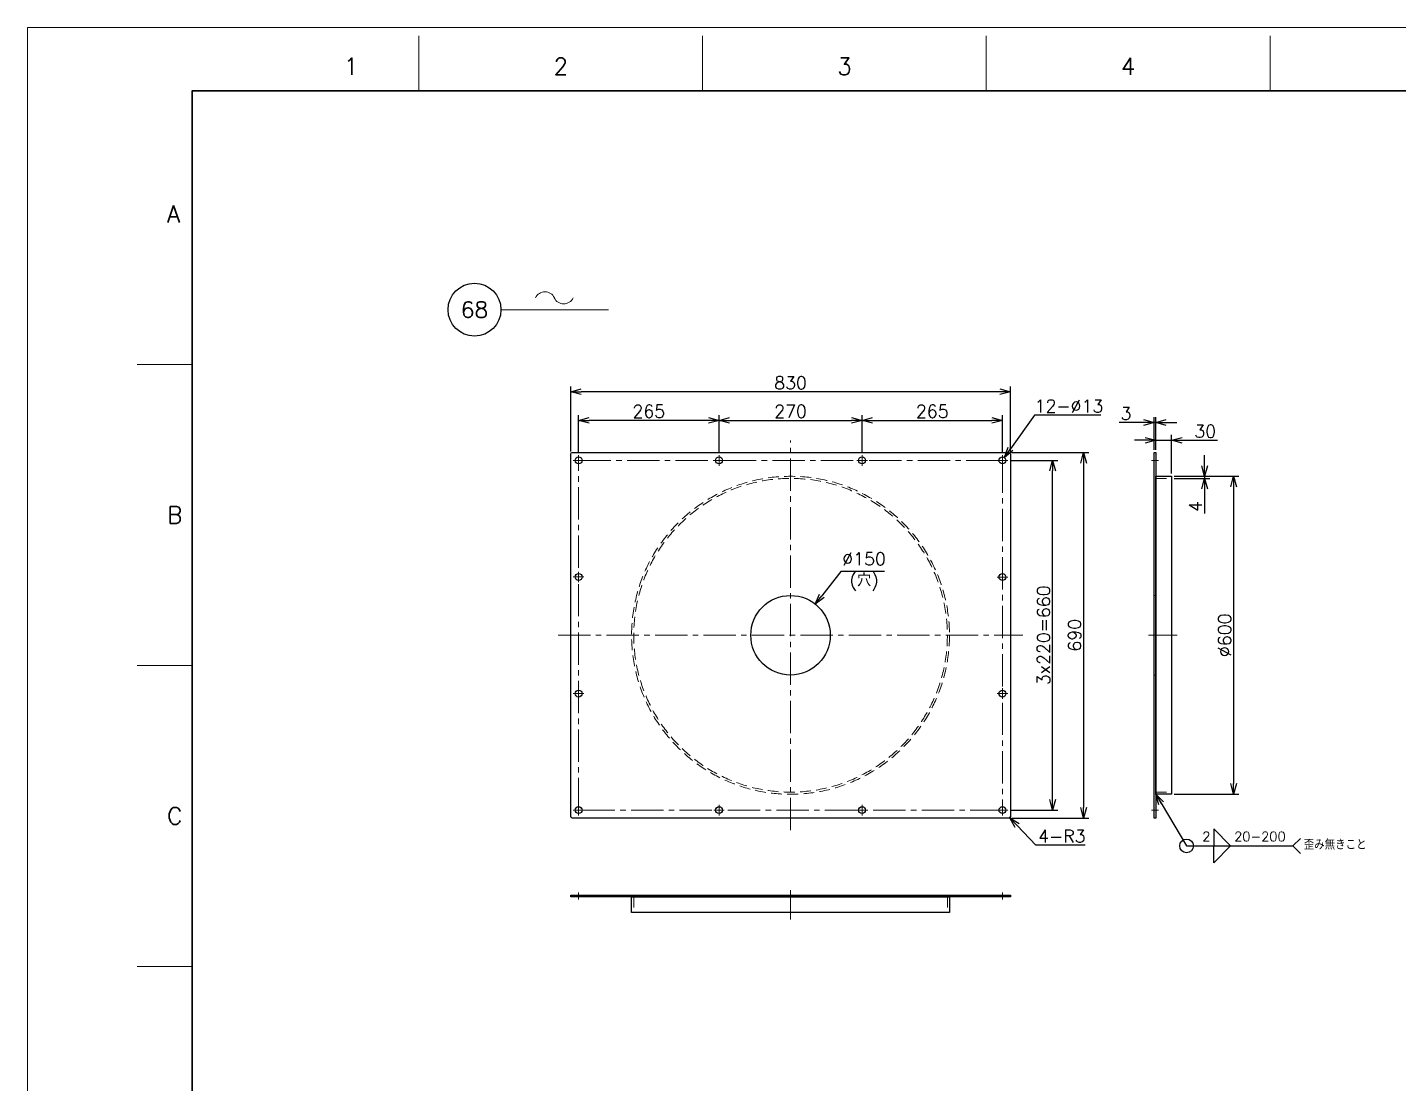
# Model space of a CAD drawing. Header units: millimetres. Extents: x 0 to 6626, y -38 to 4663.
# Drawn here: x 0 to 2588, y 2670 to 4663 of the extents above; entities that cross this region are included whole.
import ezdxf
from ezdxf import colors
from ezdxf.entities.mleader import LeaderData, LeaderLine
from ezdxf.enums import TextEntityAlignment as Align
from ezdxf.math import Vec2, Vec3

# ---------------------------------------------------------------- set-up
doc = ezdxf.new("R2010")
doc.units = ezdxf.units.MM
doc.header["$LTSCALE"] = 3.2
doc.header["$PDMODE"] = 99
doc.header["$PDSIZE"] = 1
doc.linetypes.add('CENTER2', pattern=[28.575, 19.05, -3.175, 3.175, -3.175])
doc.linetypes.add('HIDDEN', pattern=[9.525, 6.35, -3.175])
for name, color, linetype, lineweight in [('04_HIDDEN', 2, 'HIDDEN', 13), ('05_CENTER', 4, 'CENTER2', 13), ('07_TEXT', 3, 'Continuous', 13), ('08_DIM', 3, 'Continuous', 13), ('90_FRAME', 5, 'Continuous', 35)]:
    doc.layers.add(name, color=color, linetype=linetype, lineweight=lineweight)
doc.layers.add('10_DRAFT', color=8, linetype='Continuous', lineweight=0, plot=False)
doc.layers.add('91_BLANK', color=5, linetype='Continuous', lineweight=0, plot=False)
doc.styles.add('KSS_TXT', font='txt.shx', dxfattribs={"bigfont": 'extfont2.shx'})
doc.styles.add('KSS_TXT_S', font='txt.shx', dxfattribs={"height": 16, "bigfont": 'extfont2.shx'})
doc.styles.get("Standard").update_dxf_attribs({"font": 'txt.shx', "bigfont": 'extfont2.shx'})
doc.dimstyles.new('KSS_DIM', dxfattribs={"dimscale": 8, "dimtxt": 3, "dimasz": 2.5, "dimexe": 1.25, "dimexo": 0.625, "dimtad": 1, "dimdsep": 46, "dimtxsty": 'KSS_TXT', "dimblk": 'OPEN30', "dimcen": 0, "dimazin": 2, "dimtfac": 0.75, "dimtmove": 0, "dimatfit": 3, "dimldrblk": 'OPEN30', "dimfxl": 1.25, "dimtolj": 1, "dimarcsym": 0})
doc.dimstyles.new('KSS_DIM$3', dxfattribs={"dimscale": 8, "dimtxt": 3, "dimasz": 2.5, "dimexe": 1.25, "dimexo": 0.625, "dimtad": 1, "dimtih": 1, "dimtoh": 1, "dimdsep": 46, "dimtxsty": 'KSS_TXT', "dimblk": 'OPEN30', "dimcen": 0, "dimazin": 2, "dimtfac": 0.75, "dimtofl": 0, "dimtmove": 0, "dimatfit": 3, "dimldrblk": 'OPEN30', "dimfxl": 1.25, "dimtolj": 1, "dimarcsym": 0})
doc.dimstyles.new('KSS_DIM$4', dxfattribs={"dimscale": 8, "dimtxt": 3, "dimasz": 2.5, "dimexe": 1.25, "dimexo": 0.625, "dimtad": 1, "dimtih": 1, "dimtoh": 1, "dimdsep": 46, "dimtxsty": 'KSS_TXT', "dimblk": 'OPEN30', "dimcen": 0, "dimse1": 1, "dimazin": 2, "dimtfac": 0.75, "dimtofl": 0, "dimtmove": 0, "dimatfit": 3, "dimldrblk": 'OPEN30', "dimfxl": 1.25, "dimtolj": 1, "dimarcsym": 0})

# ---------------------------------------------------------------- blocks, each defined once
blk = doc.blocks.new('AM_BALLOON1')
at = {"transparency": 16777216}
blk.add_circle((0, 0), 5, dxfattribs=at)
blk.add_attdef('B_NUMBER', text='', height=3, dxfattribs=at).set_placement((0, 0), align=Align.MIDDLE_CENTER)
blk = doc.blocks.new('_OPEN')
at = {"color": 0, "linetype": 'ByBlock'}
for p, q in [((-1, 0.17), (0, 0)), ((0, 0), (-1, -0.17)), ((0, 0), (-1, 0))]:
    blk.add_line(p, q, dxfattribs=at)
blk = doc.blocks.new('p1ba05')
for centre, start, end in [((-2.95, 0.29), 24.2276, 155.5758), ((0, 1.62), 204.2276, 335.5758)]:
    blk.add_arc(centre, 1.62, start, end)
blk = doc.blocks.new('_Open30')
at = {"color": 0, "linetype": 'ByBlock', "lineweight": -2}
for p, q in [((-1, 0.27), (0, 0)), ((0, 0), (-1, -0.27)), ((0, 0), (-1, 0))]:
    blk.add_line(p, q, dxfattribs=at)
blk = doc.blocks.new('*D148')
at = {"layer": '08_DIM', "color": 0, "lineweight": -2, "transparency": 16777216}
for p, q in [((1855.4, 3846.4), (1945.1, 3846.4)), ((1935.1, 3206.4), (1935.1, 3826.4)), ((1855.4, 3186.4), (1945.1, 3186.4))]:
    blk.add_line(p, q, dxfattribs=at)
at = {"layer": 'Defpoints', "color": 0, "transparency": 16777216}
for p in [(1850.4, 3846.4), (1935.1, 3846.4), (1850.4, 3186.4)]:
    blk.add_point(p, dxfattribs=at)
at = {"layer": '08_DIM', "color": 0, "lineweight": -2, "transparency": 16777216, "xscale": 20, "yscale": 20, "zscale": 20}
for p, rotation in [((1935.1, 3846.4), 90), ((1935.1, 3186.4), 270)]:
    blk.add_blockref('_Open30', p, dxfattribs=dict(at, rotation=rotation))
at = {"layer": '08_DIM', "color": 0, "transparency": 16777216, "insert": (1918.1, 3516.4), "char_height": 24, "attachment_point": 5, "rotation": 90, "style": 'KSS_TXT'}
blk.add_mtext('\\A1;3x220=660', dxfattribs=at)
blk = doc.blocks.new('*D149')
at = {"layer": '08_DIM', "color": 0, "lineweight": -2, "transparency": 16777216}
for p, q in [((1305.4, 3861.4), (1305.4, 3931.9)), ((1325.4, 3921.9), (1555.4, 3921.9)), ((1575.4, 3861.4), (1575.4, 3931.9))]:
    blk.add_line(p, q, dxfattribs=at)
at = {"layer": 'Defpoints', "color": 0, "transparency": 16777216}
for p in [(1575.4, 3921.9), (1305.4, 3856.4), (1575.4, 3856.4)]:
    blk.add_point(p, dxfattribs=at)
at = {"layer": '08_DIM', "color": 0, "lineweight": -2, "transparency": 16777216, "xscale": 20, "yscale": 20, "zscale": 20, "rotation": 180}
blk.add_blockref('_Open30', (1305.4, 3921.9), dxfattribs=at)
at = {"layer": '08_DIM', "color": 0, "lineweight": -2, "transparency": 16777216, "xscale": 20, "yscale": 20, "zscale": 20}
blk.add_blockref('_Open30', (1575.4, 3921.9), dxfattribs=at)
at = {"layer": '08_DIM', "color": 0, "transparency": 16777216, "insert": (1440.4, 3938.9), "char_height": 24, "attachment_point": 5, "style": 'KSS_TXT'}
blk.add_mtext('\\A1;270', dxfattribs=at)
blk = doc.blocks.new('*D150')
at = {"layer": '08_DIM', "color": 0, "lineweight": -2, "transparency": 16777216}
for p, q in [((1575.4, 3861.4), (1575.4, 3931.9)), ((1595.4, 3921.9), (1820.4, 3921.9)), ((1840.4, 3861.4), (1840.4, 3931.9))]:
    blk.add_line(p, q, dxfattribs=at)
at = {"layer": 'Defpoints', "color": 0, "transparency": 16777216}
for p in [(1840.4, 3921.9), (1575.4, 3856.4), (1840.4, 3856.4)]:
    blk.add_point(p, dxfattribs=at)
at = {"layer": '08_DIM', "color": 0, "lineweight": -2, "transparency": 16777216, "xscale": 20, "yscale": 20, "zscale": 20, "rotation": 180}
blk.add_blockref('_Open30', (1575.4, 3921.9), dxfattribs=at)
at = {"layer": '08_DIM', "color": 0, "lineweight": -2, "transparency": 16777216, "xscale": 20, "yscale": 20, "zscale": 20}
blk.add_blockref('_Open30', (1840.4, 3921.9), dxfattribs=at)
at = {"layer": '08_DIM', "color": 0, "transparency": 16777216, "insert": (1707.9, 3938.9), "char_height": 24, "attachment_point": 5, "style": 'KSS_TXT'}
blk.add_mtext('\\A1;265', dxfattribs=at)
blk = doc.blocks.new('*D151')
at = {"layer": '08_DIM', "color": 0, "lineweight": -2, "transparency": 16777216}
for p, q in [((1025.4, 3863.4), (1025.4, 3985.8)), ((1855.4, 3863.4), (1855.4, 3985.8)), ((1835.4, 3975.8), (1045.4, 3975.8))]:
    blk.add_line(p, q, dxfattribs=at)
at = {"layer": 'Defpoints', "color": 0, "transparency": 16777216}
for p in [(1025.4, 3975.8), (1025.4, 3858.4), (1855.4, 3858.4)]:
    blk.add_point(p, dxfattribs=at)
at = {"layer": '08_DIM', "color": 0, "lineweight": -2, "transparency": 16777216, "xscale": 20, "yscale": 20, "zscale": 20, "rotation": 180}
blk.add_blockref('_Open30', (1025.4, 3975.8), dxfattribs=at)
at = {"layer": '08_DIM', "color": 0, "lineweight": -2, "transparency": 16777216, "xscale": 20, "yscale": 20, "zscale": 20}
blk.add_blockref('_Open30', (1855.4, 3975.8), dxfattribs=at)
at = {"layer": '08_DIM', "color": 0, "transparency": 16777216, "insert": (1440.4, 3992.8), "char_height": 24, "attachment_point": 5, "style": 'KSS_TXT'}
blk.add_mtext('\\A1;830', dxfattribs=at)
blk = doc.blocks.new('*D152')
at = {"layer": '08_DIM', "color": 0, "lineweight": -2, "transparency": 16777216}
for p, q in [((1040.4, 3861.4), (1040.4, 3931.9)), ((1285.4, 3921.9), (1060.4, 3921.9)), ((1305.4, 3861.4), (1305.4, 3931.9))]:
    blk.add_line(p, q, dxfattribs=at)
at = {"layer": 'Defpoints', "color": 0, "transparency": 16777216}
for p in [(1040.4, 3921.9), (1040.4, 3856.4), (1305.4, 3856.4)]:
    blk.add_point(p, dxfattribs=at)
at = {"layer": '08_DIM', "color": 0, "lineweight": -2, "transparency": 16777216, "xscale": 20, "yscale": 20, "zscale": 20, "rotation": 180}
blk.add_blockref('_Open30', (1040.4, 3921.9), dxfattribs=at)
at = {"layer": '08_DIM', "color": 0, "lineweight": -2, "transparency": 16777216, "xscale": 20, "yscale": 20, "zscale": 20}
blk.add_blockref('_Open30', (1305.4, 3921.9), dxfattribs=at)
at = {"layer": '08_DIM', "color": 0, "transparency": 16777216, "insert": (1172.9, 3938.9), "char_height": 24, "attachment_point": 5, "style": 'KSS_TXT'}
blk.add_mtext('\\A1;265', dxfattribs=at)
blk = doc.blocks.new('*D153')
at = {"layer": '08_DIM', "color": 0, "lineweight": -2, "transparency": 16777216}
for p, q in [((1857.4, 3861.4), (2003.6, 3861.4)), ((1993.6, 3841.4), (1993.6, 3191.4)), ((1857.4, 3171.4), (2003.6, 3171.4))]:
    blk.add_line(p, q, dxfattribs=at)
at = {"layer": 'Defpoints', "color": 0, "transparency": 16777216}
for p in [(1852.4, 3861.4), (1852.4, 3171.4), (1993.6, 3171.4)]:
    blk.add_point(p, dxfattribs=at)
at = {"layer": '08_DIM', "color": 0, "lineweight": -2, "transparency": 16777216, "xscale": 20, "yscale": 20, "zscale": 20}
for p, rotation in [((1993.6, 3861.4), 90), ((1993.6, 3171.4), 270)]:
    blk.add_blockref('_Open30', p, dxfattribs=dict(at, rotation=rotation))
at = {"layer": '08_DIM', "color": 0, "transparency": 16777216, "insert": (1976.6, 3516.4), "char_height": 24, "attachment_point": 5, "rotation": 90, "style": 'KSS_TXT'}
blk.add_mtext('\\A1;690', dxfattribs=at)
blk = doc.blocks.new('*D154')
at = {"layer": '08_DIM', "color": 0, "lineweight": -2, "transparency": 16777216}
for p, q in [((1535.6, 3636.5), (1499.4, 3590.9)), ((1617.7, 3636.5), (1535.6, 3636.5))]:
    blk.add_line(p, q, dxfattribs=at)
at = {"layer": 'Defpoints', "color": 0, "transparency": 16777216}
for p in [(1487, 3575.2), (1393.8, 3457.6)]:
    blk.add_point(p, dxfattribs=at)
at = {"layer": '08_DIM', "color": 0, "lineweight": -2, "transparency": 16777216, "xscale": 20, "yscale": 20, "zscale": 20, "rotation": 231.615256785499}
blk.add_blockref('_Open30', (1487, 3575.2), dxfattribs=at)
at = {"layer": '08_DIM', "color": 0, "transparency": 16777216, "insert": (1579.2, 3636.5), "char_height": 24, "attachment_point": 5, "style": 'KSS_TXT'}
blk.add_mtext('\\A1;%%C150\\P(穴)', dxfattribs=at)
blk = doc.blocks.new('*D155')
at = {"layer": '08_DIM', "color": 0, "lineweight": -2, "transparency": 16777216}
for p, q in [((2106.6, 3917.9), (2060.6, 3917.9)), ((2126.6, 3866.4), (2126.6, 3927.9)), ((2129.6, 3917.9), (2126.6, 3917.9)), ((2129.6, 3866.4), (2129.6, 3927.9)), ((2149.6, 3917.9), (2169.6, 3917.9))]:
    blk.add_line(p, q, dxfattribs=at)
at = {"layer": 'Defpoints', "color": 0, "transparency": 16777216}
for p in [(2126.6, 3917.9), (2126.6, 3861.4), (2129.6, 3861.4)]:
    blk.add_point(p, dxfattribs=at)
at = {"layer": '08_DIM', "color": 0, "lineweight": -2, "transparency": 16777216, "xscale": 20, "yscale": 20, "zscale": 20}
blk.add_blockref('_Open30', (2126.6, 3917.9), dxfattribs=at)
at = {"layer": '08_DIM', "color": 0, "lineweight": -2, "transparency": 16777216, "xscale": 20, "yscale": 20, "zscale": 20, "rotation": 180}
blk.add_blockref('_Open30', (2129.6, 3917.9), dxfattribs=at)
at = {"layer": '08_DIM', "color": 0, "transparency": 16777216, "insert": (2073.6, 3934.9), "char_height": 24, "attachment_point": 5, "style": 'KSS_TXT'}
blk.add_mtext('\\A1;3', dxfattribs=at)
blk = doc.blocks.new('*D156')
at = {"layer": '08_DIM', "color": 0, "lineweight": -2, "transparency": 16777216}
for p, q in [((1900.9, 3931.9), (1855.7, 3868)), ((2025.9, 3931.9), (1900.9, 3931.9))]:
    blk.add_line(p, q, dxfattribs=at)
at = {"layer": 'Defpoints', "color": 0, "transparency": 16777216}
for p in [(1836.7, 3841.1), (1844.2, 3851.7)]:
    blk.add_point(p, dxfattribs=at)
at = {"layer": '08_DIM', "color": 0, "lineweight": -2, "transparency": 16777216, "xscale": 20, "yscale": 20, "zscale": 20, "rotation": 234.730994866204}
blk.add_blockref('_Open30', (1844.2, 3851.7), dxfattribs=at)
at = {"layer": '08_DIM', "color": 0, "transparency": 16777216, "insert": (1965.9, 3948.9), "char_height": 24, "attachment_point": 5, "style": 'KSS_TXT'}
blk.add_mtext('\\A1;12-%%C13', dxfattribs=at)
blk = doc.blocks.new('*D157')
at = {"layer": '08_DIM', "color": 0, "lineweight": -2, "transparency": 16777216}
for p, q in [((1903.5, 3120.3), (1868.2, 3157.7)), ((1996.5, 3120.3), (1903.5, 3120.3))]:
    blk.add_line(p, q, dxfattribs=at)
at = {"layer": 'Defpoints', "color": 0, "transparency": 16777216}
for p in [(1852.4, 3174.4), (1854.5, 3172.2)]:
    blk.add_point(p, dxfattribs=at)
at = {"layer": '08_DIM', "color": 0, "lineweight": -2, "transparency": 16777216, "xscale": 20, "yscale": 20, "zscale": 20, "rotation": 133.3710844257537}
blk.add_blockref('_Open30', (1854.5, 3172.2), dxfattribs=at)
at = {"layer": '08_DIM', "color": 0, "transparency": 16777216, "insert": (1952.5, 3137.3), "char_height": 24, "attachment_point": 5, "style": 'KSS_TXT'}
blk.add_mtext('\\A1;\\A1;4-R3', dxfattribs=at)
blk = doc.blocks.new('*D276')
at = {"layer": '08_DIM', "color": 0, "lineweight": -2, "transparency": 16777216}
for p, q in [((2222, 3836.4), (2222, 3856.4)), ((2164.6, 3816.4), (2232, 3816.4)), ((2164.6, 3812.4), (2232, 3812.4)), ((2222, 3816.4), (2222, 3812.4)), ((2222, 3792.4), (2222, 3746.4))]:
    blk.add_line(p, q, dxfattribs=at)
at = {"layer": 'Defpoints', "color": 0, "transparency": 16777216}
for p in [(2159.6, 3816.4), (2159.6, 3812.4), (2222, 3812.4)]:
    blk.add_point(p, dxfattribs=at)
at = {"layer": '08_DIM', "color": 0, "lineweight": -2, "transparency": 16777216, "xscale": 20, "yscale": 20, "zscale": 20}
for p, rotation in [((2222, 3816.4), 270), ((2222, 3812.4), 90)]:
    blk.add_blockref('_Open30', p, dxfattribs=dict(at, rotation=rotation))
at = {"layer": '08_DIM', "color": 0, "transparency": 16777216, "insert": (2205, 3759.4), "char_height": 24, "attachment_point": 5, "rotation": 90, "style": 'KSS_TXT'}
blk.add_mtext('\\A1;4', dxfattribs=at)
blk = doc.blocks.new('*D277')
at = {"layer": '08_DIM', "color": 0, "lineweight": -2, "transparency": 16777216}
for p, q in [((2164.6, 3816.4), (2286.8, 3816.4)), ((2276.8, 3796.4), (2276.8, 3236.4)), ((2164.6, 3216.4), (2286.8, 3216.4))]:
    blk.add_line(p, q, dxfattribs=at)
at = {"layer": 'Defpoints', "color": 0, "transparency": 16777216}
for p in [(2159.6, 3816.4), (2159.6, 3216.4), (2276.8, 3216.4)]:
    blk.add_point(p, dxfattribs=at)
at = {"layer": '08_DIM', "color": 0, "lineweight": -2, "transparency": 16777216, "xscale": 20, "yscale": 20, "zscale": 20}
for p, rotation in [((2276.8, 3816.4), 90), ((2276.8, 3216.4), 270)]:
    blk.add_blockref('_Open30', p, dxfattribs=dict(at, rotation=rotation))
at = {"layer": '08_DIM', "color": 0, "transparency": 16777216, "insert": (2259.8, 3516.4), "char_height": 24, "attachment_point": 5, "rotation": 90, "style": 'KSS_TXT'}
blk.add_mtext('\\A1;\\A1;%%c600', dxfattribs=at)
blk = doc.blocks.new('*D278')
at = {"layer": '08_DIM', "color": 0, "lineweight": -2, "transparency": 16777216}
for p, q in [((2109.6, 3884.3), (2089.6, 3884.3)), ((2129.6, 3866.4), (2129.6, 3894.3)), ((2129.6, 3884.3), (2159.6, 3884.3)), ((2159.6, 3821.4), (2159.6, 3894.3)), ((2179.6, 3884.3), (2246.6, 3884.3))]:
    blk.add_line(p, q, dxfattribs=at)
at = {"layer": 'Defpoints', "color": 0, "transparency": 16777216}
for p in [(2159.6, 3884.3), (2129.6, 3861.4), (2159.6, 3816.4)]:
    blk.add_point(p, dxfattribs=at)
at = {"layer": '08_DIM', "color": 0, "lineweight": -2, "transparency": 16777216, "xscale": 20, "yscale": 20, "zscale": 20}
blk.add_blockref('_Open30', (2129.6, 3884.3), dxfattribs=at)
at = {"layer": '08_DIM', "color": 0, "lineweight": -2, "transparency": 16777216, "xscale": 20, "yscale": 20, "zscale": 20, "rotation": 180}
blk.add_blockref('_Open30', (2159.6, 3884.3), dxfattribs=at)
at = {"layer": '08_DIM', "color": 0, "transparency": 16777216, "insert": (2223.1, 3901.3), "char_height": 24, "attachment_point": 5, "style": 'KSS_TXT'}
blk.add_mtext('\\A1;30', dxfattribs=at)

msp = doc.modelspace()

# ---------------------------------------------------------------- linework, layer by layer
at = {"color": 3}
for p, q in [((2271.136, 3118.953), (2239.136, 3150.953)), ((2239.136, 3150.953), (2239.136, 3118.953)), ((2187.936, 3118.953), (2388.676, 3118.953)), ((2271.136, 3118.953), (2239.136, 3086.953)), ((2239.136, 3086.953), (2239.136, 3118.953))]:
    msp.add_line(p, q, dxfattribs=at)
at = {"color": 0}
msp.add_lwpolyline([(1028.415, 3861.384), (1852.415, 3861.384, -0.41421356), (1855.415, 3858.384), (1855.415, 3174.384, -0.41421356), (1852.415, 3171.384), (1028.415, 3171.384, -0.41421356), (1025.415, 3174.384), (1025.415, 3858.384, -0.41421356)], format="xyb", close=True, dxfattribs=at)
for points in [[(2126.638, 3171.384), (2126.638, 3861.384), (2129.638, 3861.384), (2129.638, 3171.384)], [(2129.638, 3216.384), (2129.638, 3816.384), (2159.638, 3816.384), (2159.638, 3216.384)], [(1025.415, 3025.954), (1855.415, 3025.954), (1855.415, 3022.954), (1025.415, 3022.954)], [(1140.415, 3022.954), (1740.415, 3022.954), (1740.415, 2992.954), (1140.415, 2992.954)]]:
    msp.add_lwpolyline(points, close=True, dxfattribs=at)
for centre, radius in [((1040.415, 3846.384), 6.5), ((1305.415, 3846.384), 6.5), ((1575.415, 3846.384), 6.5), ((1840.415, 3846.384), 6.5), ((1040.415, 3626.384), 6.5), ((1840.415, 3626.285), 6.5), ((1440.415, 3516.384), 75), ((1040.415, 3406.384), 6.5), ((1840.415, 3406.285), 6.5), ((1040.415, 3186.384), 6.5), ((1305.415, 3186.384), 6.5), ((1575.415, 3186.384), 6.5), ((1840.415, 3186.384), 6.5)]:
    msp.add_circle(centre, radius, dxfattribs=at)
at = {"color": 3}
msp.add_circle((2187.936, 3118.953), 12.8, dxfattribs=at)
at = {"layer": '04_HIDDEN'}
for p, q in [((2129.638, 3812.384), (2159.638, 3812.384)), ((2126.638, 3591.384), (2129.638, 3591.384)), ((2126.638, 3441.384), (2129.638, 3441.384)), ((2129.638, 3220.384), (2159.638, 3220.384)), ((1144.415, 3022.954), (1144.415, 2992.954)), ((1365.415, 3025.954), (1365.415, 3022.954)), ((1515.415, 3025.954), (1515.415, 3022.954)), ((1736.415, 3022.954), (1736.415, 2992.954))]:
    msp.add_line(p, q, dxfattribs=at)
for radius in [300, 296]:
    msp.add_circle((1440.415, 3516.384), radius, dxfattribs=at)
at = {"layer": '05_CENTER'}
for p, q in [((1440.415, 3148.675), (1440.415, 3884.093)), ((1040.415, 3836.384), (1040.415, 3856.384)), ((1305.415, 3836.384), (1305.415, 3856.384)), ((1575.415, 3836.384), (1575.415, 3856.384)), ((1840.415, 3836.384), (1840.415, 3856.384)), ((1030.415, 3846.384), (1050.415, 3846.384)), ((1295.415, 3846.384), (1315.415, 3846.384)), ((1565.415, 3846.384), (1585.415, 3846.384)), ((1830.415, 3846.384), (1850.415, 3846.384)), ((2135.019, 3846.384), (2121.519, 3846.384)), ((1030.415, 3626.384), (1050.415, 3626.384)), ((1040.415, 3616.384), (1040.415, 3636.384)), ((1830.415, 3626.285), (1850.415, 3626.285)), ((1840.415, 3616.285), (1840.415, 3636.285)), ((1001.858, 3516.384), (1878.973, 3516.384)), ((2170.011, 3516.384), (2115.937, 3516.384)), ((1040.415, 3396.384), (1040.415, 3416.384)), ((1840.415, 3396.285), (1840.415, 3416.285)), ((1030.415, 3406.384), (1050.415, 3406.384)), ((1830.415, 3406.285), (1850.415, 3406.285)), ((1030.415, 3186.384), (1050.415, 3186.384)), ((1040.415, 3176.384), (1040.415, 3196.384)), ((1295.415, 3186.384), (1315.415, 3186.384)), ((1305.415, 3176.384), (1305.415, 3196.384)), ((1565.415, 3186.384), (1585.415, 3186.384)), ((1575.415, 3176.384), (1575.415, 3196.384)), ((1830.415, 3186.384), (1850.415, 3186.384)), ((1840.415, 3176.384), (1840.415, 3196.384)), ((2135.019, 3186.384), (2121.519, 3186.384)), ((1040.415, 3017.574), (1040.415, 3031.074)), ((1440.415, 3035.692), (1440.415, 2980.319)), ((1840.415, 3017.574), (1840.415, 3031.074))]:
    msp.add_line(p, q, dxfattribs=at)
msp.add_lwpolyline([(1040.415, 3846.384), (1840.415, 3846.384), (1840.415, 3186.384), (1040.415, 3186.384)], close=True, dxfattribs=at)
at = {"layer": '07_TEXT'}
for p, q in [((2388.676, 3118.953), (2402.818, 3133.095)), ((2402.818, 3104.811), (2388.676, 3118.953))]:
    msp.add_line(p, q, dxfattribs=at)
at = {"layer": '08_DIM'}
msp.add_line((893.953, 4130.716), (1096.935, 4130.716), dxfattribs=at)
at = {"layer": '10_DRAFT'}
msp.add_line((2126.638, 3516.384), (2129.638, 3516.384), dxfattribs=at)
at = {"layer": '90_FRAME', "color": 4, "lineweight": 13}
for p, q in [((739.003, 4543.663), (739.003, 4647.358)), ((1274.47, 4543.663), (1274.47, 4647.358)), ((1809.938, 4543.663), (1809.938, 4647.358)), ((2345.405, 4543.663), (2345.405, 4647.358)), ((310.767, 4027.381), (207.072, 4027.381)), ((310.767, 3459.403), (207.072, 3459.403)), ((310.767, 2891.425), (207.072, 2891.425))]:
    msp.add_line(p, q, dxfattribs=at)
at = {"layer": '90_FRAME'}
msp.add_lwpolyline([(310.767, 103.232), (6521.911, 103.232), (6521.911, 4543.663), (310.767, 4543.663)], close=True, dxfattribs=at)
at = {"layer": '91_BLANK'}
msp.add_lwpolyline([(0, 0), (6625.607, 0), (6625.607, 4663.358), (0, 4663.358)], close=True, dxfattribs=at)

# ---------------------------------------------------------------- block references
at = {"layer": '08_DIM', "xscale": 12, "yscale": 12, "zscale": 12}
msp.add_blockref('p1ba05', (1012.244, 4141.656), dxfattribs=at)

# ---------------------------------------------------------------- texts
at = {"layer": '07_TEXT', "style": 'KSS_TXT_S'}
for s, p in [('2', (2217.489, 3127.579)), ('20-200', (2277.713, 3127.579)), ('歪み無きこと', (2408.986, 3112.018))]:
    msp.add_text(s, height=18, dxfattribs=at).set_placement(p)
at = {"layer": '90_FRAME', "color": 0, "lineweight": 13, "style": 'KSS_TXT'}
for s, p in [('1', (611.014, 4564.317)), ('2', (1006.737, 4564.317)), ('3', (1542.204, 4564.317)), ('4', (2077.671, 4564.317))]:
    msp.add_text(s, height=32, dxfattribs=at).set_placement(p, align=Align.BOTTOM_CENTER)
for s, p in [('A', (263.659, 4311.37)), ('B', (263.659, 3743.392)), ('C', (263.659, 3175.414))]:
    msp.add_text(s, height=32, dxfattribs=at).set_placement(p, align=Align.MIDDLE_LEFT)

# ---------------------------------------------------------------- dimensions: what is measured, and where the dimension line sits
at = {"layer": '08_DIM'}
for base, p1, p2, picture, middle in [((1025.415, 3975.845), (1855.415, 3858.384), (1025.415, 3858.384), '*D151', (1440.415, 3992.845)), ((1040.415, 3921.928), (1305.415, 3856.384), (1040.415, 3856.384), '*D152', (1172.915, 3938.945)), ((1575.415, 3921.928), (1305.415, 3856.384), (1575.415, 3856.384), '*D149', (1440.415, 3938.928)), ((1840.415, 3921.928), (1575.415, 3856.384), (1840.415, 3856.384), '*D150', (1707.915, 3938.945)), ((2126.638, 3917.889), (2129.638, 3861.384), (2126.638, 3861.384), '*D155', (2073.638, 3934.889)), ((2159.638, 3884.327), (2129.638, 3861.384), (2159.638, 3816.384), '*D278', (2223.138, 3901.327))]:
    dim = msp.add_linear_dim(base=base, p1=p1, p2=p2, dimstyle='KSS_DIM', dxfattribs=at)
    dim.commit()
    dim.dimension.update_dxf_attribs({"geometry": picture, "text_midpoint": middle})
dim = msp.add_diameter_dim_2p(p1=(1836.662, 3841.077), p2=(1844.169, 3851.691), text='12-<>', dimstyle='KSS_DIM$3', override={"dimpost": '%%C<>'}, dxfattribs=at)
dim.commit()
dim.dimension.update_dxf_attribs({"geometry": '*D156', "text_midpoint": (1965.917, 3931.932), "dimtype": 163})
for base, p1, p2, picture, middle in [((1993.587, 3171.384), (1852.415, 3861.384), (1852.415, 3171.384), '*D153', (1976.587, 3516.384)), ((2222.001, 3812.384), (2159.638, 3816.384), (2159.638, 3812.384), '*D276', (2205.001, 3759.384))]:
    dim = msp.add_linear_dim(base=base, p1=p1, p2=p2, angle=90, dimstyle='KSS_DIM', dxfattribs=at)
    dim.commit()
    dim.dimension.update_dxf_attribs({"geometry": picture, "text_midpoint": middle})
dim = msp.add_linear_dim(base=(1935.117, 3846.384), p1=(1850.415, 3186.384), p2=(1850.415, 3846.384), angle=90, text='3x220=<>', dimstyle='KSS_DIM', dxfattribs=at)
dim.commit()
dim.dimension.update_dxf_attribs({"geometry": '*D148', "text_midpoint": (1918.117, 3516.384)})
dim = msp.add_linear_dim(base=(2276.83, 3216.384), p1=(2159.638, 3816.384), p2=(2159.638, 3216.384), angle=90, text='\\A1;%%c<>', dimstyle='KSS_DIM', override={"dimtxsty": 'KSS_TXT', "dimtfill": 0, "dimtfillclr": 0}, dxfattribs=at)
dim.commit()
dim.dimension.update_dxf_attribs({"geometry": '*D277', "text_midpoint": (2259.83, 3516.384)})
dim = msp.add_diameter_dim_2p(p1=(1393.845, 3457.595), p2=(1486.986, 3575.174), dimstyle='KSS_DIM$3', override={"dimpost": '%%C<>\\X(穴)'}, dxfattribs=at)
dim.commit()
dim.dimension.update_dxf_attribs({"geometry": '*D154', "text_midpoint": (1579.157, 3636.509), "dimtype": 163})
dim = msp.add_radius_dim(center=(1852.415, 3174.384), mpoint=(1854.476, 3172.203), text='\\A1;4-<>', dimstyle='KSS_DIM$4', override={"dimpost": 'R<>', "dimtxsty": 'KSS_TXT', "dimtfill": 0, "dimtfillclr": 0}, dxfattribs=at)
dim.commit()
dim.dimension.update_dxf_attribs({"geometry": '*D157', "text_midpoint": (1952.534, 3120.273), "dimtype": 164})

# ---------------------------------------------------------------- leaders
msp.add_leader([(2129.638, 3216.384), (2187.936, 3118.953)], dimstyle='KSS_DIM', dxfattribs=at)
ml = msp.add_multileader_block('Standard', dxfattribs=at)
ml.set_content('AM_BALLOON1', color=256, scale=10)
ml.set_attribute('B_NUMBER', '69', width=0)
ml.set_leader_properties(color=256, linetype='ByLayer', lineweight=-1)
ml.set_arrow_properties(name='OPEN')
ml.build(insert=Vec2(0, 0))
ml.multileader.update_dxf_attribs({"leader_type": 0, "has_dogleg": 0, "text_right_attachment_type": 6, "dogleg_length": 0, "arrow_head_size": 20, "scale": 2.5, "block_connection_type": 1})
ctx = ml.context
ctx.base_point, ctx.scale, ctx.char_height, ctx.arrow_head_size, ctx.landing_gap_size, ctx.plane_origin = Vec3(2943.198, 4147.693), 2.5, 40, 20, 20, Vec3(2943.198, 4147.693)
ctx.right_attachment, ctx.attachment_type = 6, 1
notes = []
notes.append((ctx, [(0, (0, 0, 0), (0, 0), (1, 0), 1, [])]))
ctx.block.insert = Vec3(2943.198, 4147.693)
ml = msp.add_multileader_block('Standard', dxfattribs=at)
ml.set_content('AM_BALLOON1', color=256, scale=10)
ml.set_attribute('B_NUMBER', '70', width=0)
ml.set_leader_properties(color=256, linetype='ByLayer', lineweight=-1)
ml.set_arrow_properties(name='OPEN')
ml.build(insert=Vec2(0, 0))
ml.multileader.update_dxf_attribs({"leader_type": 0, "has_dogleg": 0, "text_right_attachment_type": 6, "dogleg_length": 0, "arrow_head_size": 20, "scale": 2.5, "block_connection_type": 1})
ctx = ml.context
ctx.base_point, ctx.scale, ctx.char_height, ctx.arrow_head_size, ctx.landing_gap_size, ctx.plane_origin = Vec3(4672.83, 4147.693), 2.5, 40, 20, 20, Vec3(4672.83, 4147.693)
ctx.right_attachment, ctx.attachment_type = 6, 1
notes.append((ctx, [(0, (0, 0, 0), (0, 0), (1, 0), 1, [])]))
ctx.block.insert = Vec3(4672.83, 4147.693)
ml = msp.add_multileader_block('Standard', dxfattribs=at)
ml.set_content('AM_BALLOON1', color=256, scale=10)
ml.set_attribute('B_NUMBER', '68', width=0)
ml.set_leader_properties(color=256, linetype='ByLayer', lineweight=-1)
ml.set_arrow_properties(name='OPEN')
ml.build(insert=Vec2(0, 0))
ml.multileader.update_dxf_attribs({"leader_type": 0, "has_dogleg": 0, "text_right_attachment_type": 6, "dogleg_length": 0, "arrow_head_size": 20, "scale": 2.5, "block_connection_type": 1})
ctx = ml.context
ctx.base_point, ctx.scale, ctx.char_height, ctx.arrow_head_size, ctx.landing_gap_size, ctx.plane_origin = Vec3(843.883, 4130.78), 2.5, 40, 20, 20, Vec3(843.883, 4130.78)
ctx.right_attachment, ctx.attachment_type = 6, 1
notes.append((ctx, [(0, (0, 0, 0), (0, 0), (1, 0), 1, [])]))
ctx.block.insert = Vec3(843.883, 4130.78)
for ctx, leaders in notes:
    for number, flags, end, landing, length, lines in leaders:
        leader = LeaderData()
        leader.index, (leader.has_last_leader_line, leader.has_dogleg_vector, leader.attachment_direction) = number, flags
        leader.last_leader_point, leader.dogleg_vector, leader.dogleg_length = Vec3(end), Vec3(landing), length
        for number, points, colour, breaks in lines:
            line = LeaderLine()
            line.index, line.vertices, line.color, line.breaks = number, Vec3.list(points), colors.encode_raw_color(colour), breaks
            leader.lines.append(line)
        ctx.leaders.append(leader)

doc.saveas('drawing.dxf')
